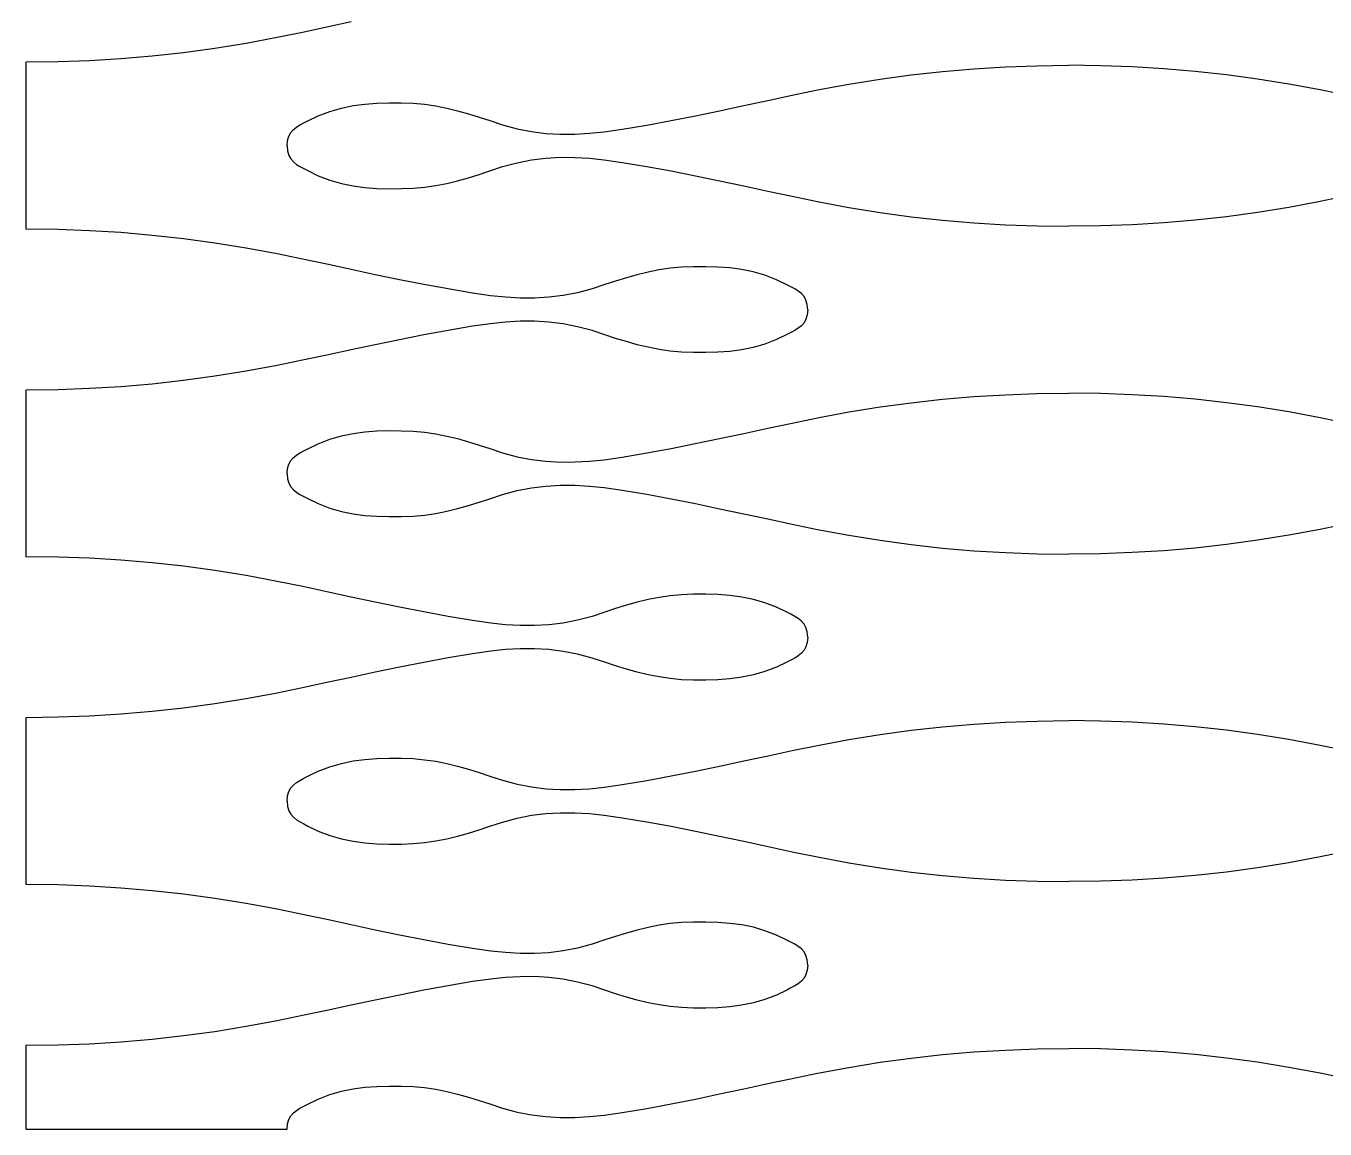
# Model space of a CAD drawing. Extents: x -53 to 53, y -73 to 73.
# Drawn here: x -52.5 to -30.7, y -73.23 to -54.72 of the extents above; entities that cross this region are included whole.
import ezdxf

# ---------------------------------------------------------------- set-up
doc = ezdxf.new("R2010")
doc.units = 0
doc.header["$MEASUREMENT"] = 0
doc.layers.get('0').update_dxf_attribs({"linetype": 'CONTINUOUS'})

msp = doc.modelspace()

# ---------------------------------------------------------------- linework, layer by layer
for p, q in [((-47.046, -54.657), (-47.452, -54.744)), ((-48.284, -54.919), (-48.808, -55.017)), ((-47.858, -54.831), (-48.284, -54.919)), ((-47.452, -54.744), (-47.858, -54.831)), ((-49.332, -55.101), (-49.856, -55.173)), ((-48.808, -55.017), (-49.332, -55.101)), ((-51.967, -55.327), (-52.5, -55.333)), ((-52.5, -55.333), (-52.5, -58.133)), ((-51.436, -55.307), (-51.967, -55.327)), ((-50.908, -55.276), (-51.436, -55.307)), ((-50.382, -55.231), (-50.908, -55.276)), ((-49.856, -55.173), (-50.382, -55.231)), ((-38.169, -55.615), (-37.644, -55.544)), ((-37.644, -55.544), (-37.119, -55.486)), ((-37.119, -55.486), (-36.593, -55.441)), ((-36.593, -55.441), (-36.064, -55.409)), ((-36.064, -55.409), (-35.534, -55.39)), ((-35.534, -55.39), (-35, -55.383)), ((-34.467, -55.39), (-35, -55.383)), ((-33.936, -55.409), (-34.467, -55.39)), ((-33.408, -55.441), (-33.936, -55.409)), ((-32.882, -55.486), (-33.408, -55.441)), ((-32.356, -55.544), (-32.882, -55.486)), ((-31.832, -55.615), (-32.356, -55.544)), ((-39.643, -55.885), (-39.217, -55.797)), ((-39.217, -55.797), (-38.693, -55.699)), ((-38.693, -55.699), (-38.169, -55.615)), ((-31.308, -55.699), (-31.832, -55.615)), ((-30.784, -55.797), (-31.308, -55.699)), ((-30.358, -55.885), (-30.784, -55.797)), ((-46.812, -56.033), (-46.612, -56.018)), ((-46.612, -56.018), (-46.409, -56.012)), ((-46.409, -56.012), (-46.202, -56.013)), ((-46.202, -56.013), (-46.002, -56.02)), ((-46.002, -56.02), (-45.812, -56.038)), ((-40.455, -56.059), (-40.049, -55.972)), ((-40.049, -55.972), (-39.643, -55.885)), ((-47.771, -56.315), (-47.597, -56.231)), ((-47.597, -56.231), (-47.402, -56.156)), ((-47.402, -56.156), (-47.206, -56.1)), ((-47.206, -56.1), (-47.01, -56.06)), ((-47.01, -56.06), (-46.812, -56.033)), ((-45.812, -56.038), (-45.624, -56.066)), ((-45.624, -56.066), (-45.44, -56.102)), ((-45.44, -56.102), (-45.257, -56.146)), ((-45.257, -56.146), (-45.076, -56.197)), ((-45.076, -56.197), (-44.896, -56.253)), ((-41.675, -56.311), (-41.267, -56.23)), ((-41.267, -56.23), (-40.861, -56.146)), ((-40.861, -56.146), (-40.455, -56.059)), ((-48.013, -56.463), (-47.961, -56.421)), ((-47.961, -56.421), (-47.902, -56.384)), ((-47.902, -56.384), (-47.838, -56.35)), ((-47.838, -56.35), (-47.771, -56.315)), ((-44.896, -56.253), (-44.716, -56.312)), ((-44.716, -56.312), (-44.502, -56.383)), ((-44.502, -56.383), (-44.258, -56.449)), ((-44.258, -56.449), (-44.016, -56.495)), ((-42.798, -56.499), (-42.494, -56.455)), ((-42.494, -56.455), (-42.084, -56.386)), ((-42.084, -56.386), (-41.675, -56.311)), ((-48.119, -56.733), (-48.111, -56.645)), ((-48.111, -56.645), (-48.09, -56.573)), ((-48.09, -56.573), (-48.057, -56.513)), ((-48.057, -56.513), (-48.013, -56.463)), ((-44.016, -56.495), (-43.775, -56.525)), ((-43.775, -56.525), (-43.533, -56.539)), ((-43.533, -56.539), (-43.291, -56.538)), ((-43.291, -56.538), (-43.046, -56.524)), ((-43.046, -56.524), (-42.798, -56.499)), ((-48.119, -56.733), (-48.111, -56.821)), ((-48.111, -56.821), (-48.09, -56.894)), ((-48.09, -56.894), (-48.057, -56.953)), ((-48.057, -56.953), (-48.013, -57.003)), ((-48.013, -57.003), (-47.961, -57.045)), ((-47.961, -57.045), (-47.902, -57.082)), ((-47.902, -57.082), (-47.838, -57.116)), ((-44.715, -57.154), (-44.502, -57.083)), ((-44.502, -57.083), (-44.258, -57.018)), ((-44.258, -57.018), (-44.016, -56.971)), ((-44.016, -56.971), (-43.774, -56.941)), ((-43.774, -56.941), (-43.533, -56.927)), ((-43.533, -56.927), (-43.291, -56.928)), ((-43.291, -56.928), (-43.046, -56.942)), ((-43.046, -56.942), (-42.798, -56.968)), ((-42.798, -56.968), (-42.494, -57.012)), ((-42.494, -57.012), (-42.083, -57.08)), ((-42.083, -57.08), (-41.675, -57.155)), ((-47.838, -57.116), (-47.77, -57.151)), ((-47.77, -57.151), (-47.596, -57.235)), ((-47.596, -57.235), (-47.401, -57.31)), ((-47.401, -57.31), (-47.206, -57.366)), ((-45.439, -57.364), (-45.257, -57.32)), ((-45.257, -57.32), (-45.076, -57.269)), ((-45.076, -57.269), (-44.896, -57.214)), ((-44.896, -57.214), (-44.715, -57.154)), ((-41.675, -57.155), (-41.267, -57.236)), ((-41.267, -57.236), (-40.861, -57.321)), ((-40.861, -57.321), (-40.455, -57.407)), ((-47.206, -57.366), (-47.01, -57.407)), ((-47.01, -57.407), (-46.812, -57.433)), ((-46.812, -57.433), (-46.612, -57.448)), ((-46.612, -57.448), (-46.408, -57.454)), ((-46.408, -57.454), (-46.201, -57.453)), ((-46.201, -57.453), (-46.002, -57.446)), ((-46.002, -57.446), (-45.811, -57.428)), ((-45.811, -57.428), (-45.624, -57.4)), ((-45.624, -57.4), (-45.439, -57.364)), ((-40.455, -57.407), (-40.049, -57.494)), ((-40.049, -57.494), (-39.643, -57.581)), ((-39.643, -57.581), (-39.216, -57.669)), ((-39.216, -57.669), (-38.692, -57.767)), ((-38.692, -57.767), (-38.169, -57.851)), ((-31.308, -57.767), (-31.832, -57.851)), ((-30.784, -57.669), (-31.308, -57.767)), ((-30.358, -57.581), (-30.784, -57.669)), ((-38.169, -57.851), (-37.644, -57.923)), ((-37.644, -57.923), (-37.119, -57.981)), ((-37.119, -57.981), (-36.593, -58.026)), ((-32.882, -57.981), (-33.408, -58.026)), ((-32.357, -57.923), (-32.882, -57.981)), ((-31.832, -57.851), (-32.357, -57.923)), ((-51.967, -58.14), (-52.5, -58.133)), ((-51.436, -58.159), (-51.967, -58.14)), ((-50.908, -58.191), (-51.436, -58.159)), ((-50.382, -58.236), (-50.908, -58.191)), ((-36.593, -58.026), (-36.064, -58.057)), ((-36.064, -58.057), (-35.534, -58.077)), ((-35.534, -58.077), (-35, -58.083)), ((-34.467, -58.077), (-35, -58.083)), ((-33.937, -58.057), (-34.467, -58.077)), ((-33.408, -58.026), (-33.937, -58.057)), ((-49.856, -58.294), (-50.382, -58.236)), ((-49.332, -58.365), (-49.856, -58.294)), ((-48.808, -58.449), (-49.332, -58.365)), ((-48.284, -58.547), (-48.808, -58.449)), ((-47.858, -58.635), (-48.284, -58.547)), ((-47.452, -58.722), (-47.858, -58.635)), ((-47.046, -58.809), (-47.452, -58.722)), ((-46.64, -58.896), (-47.046, -58.809)), ((-42.061, -58.852), (-42.244, -58.896)), ((-41.877, -58.816), (-42.061, -58.852)), ((-41.69, -58.788), (-41.877, -58.816)), ((-41.499, -58.77), (-41.69, -58.788)), ((-41.3, -58.763), (-41.499, -58.77)), ((-41.092, -58.762), (-41.3, -58.763)), ((-40.889, -58.768), (-41.092, -58.762)), ((-40.689, -58.783), (-40.889, -58.768)), ((-40.491, -58.81), (-40.689, -58.783)), ((-40.295, -58.85), (-40.491, -58.81)), ((-40.099, -58.906), (-40.295, -58.85)), ((-46.234, -58.98), (-46.64, -58.896)), ((-45.826, -59.061), (-46.234, -58.98)), ((-45.418, -59.136), (-45.826, -59.061)), ((-42.785, -59.062), (-42.999, -59.133)), ((-42.605, -59.003), (-42.785, -59.062)), ((-42.425, -58.947), (-42.605, -59.003)), ((-42.244, -58.896), (-42.425, -58.947)), ((-39.905, -58.981), (-40.099, -58.906)), ((-39.731, -59.065), (-39.905, -58.981)), ((-39.663, -59.1), (-39.731, -59.065)), ((-45.008, -59.205), (-45.418, -59.136)), ((-44.703, -59.249), (-45.008, -59.205)), ((-44.455, -59.274), (-44.703, -59.249)), ((-44.21, -59.288), (-44.455, -59.274)), ((-43.968, -59.289), (-44.21, -59.288)), ((-43.727, -59.275), (-43.968, -59.289)), ((-43.485, -59.245), (-43.727, -59.275)), ((-43.243, -59.199), (-43.485, -59.245)), ((-42.999, -59.133), (-43.243, -59.199)), ((-39.599, -59.134), (-39.663, -59.1)), ((-39.54, -59.171), (-39.599, -59.134)), ((-39.488, -59.213), (-39.54, -59.171)), ((-39.444, -59.263), (-39.488, -59.213)), ((-39.411, -59.323), (-39.444, -59.263)), ((-39.39, -59.395), (-39.411, -59.323)), ((-39.382, -59.483), (-39.39, -59.395)), ((-39.382, -59.483), (-39.39, -59.571)), ((-44.703, -59.718), (-45.008, -59.762)), ((-44.455, -59.692), (-44.703, -59.718)), ((-44.21, -59.678), (-44.455, -59.692)), ((-43.968, -59.677), (-44.21, -59.678)), ((-43.727, -59.691), (-43.968, -59.677)), ((-43.485, -59.721), (-43.727, -59.691)), ((-43.243, -59.768), (-43.485, -59.721)), ((-39.444, -59.703), (-39.488, -59.753)), ((-39.411, -59.644), (-39.444, -59.703)), ((-39.39, -59.571), (-39.411, -59.644)), ((-45.826, -59.905), (-46.234, -59.986)), ((-45.418, -59.83), (-45.826, -59.905)), ((-45.008, -59.762), (-45.418, -59.83)), ((-42.999, -59.833), (-43.243, -59.768)), ((-42.785, -59.904), (-42.999, -59.833)), ((-42.605, -59.964), (-42.785, -59.904)), ((-39.731, -59.901), (-39.905, -59.985)), ((-39.663, -59.866), (-39.731, -59.901)), ((-39.599, -59.832), (-39.663, -59.866)), ((-39.54, -59.795), (-39.599, -59.832)), ((-39.488, -59.753), (-39.54, -59.795)), ((-47.046, -60.157), (-47.452, -60.244)), ((-46.64, -60.071), (-47.046, -60.157)), ((-46.234, -59.986), (-46.64, -60.071)), ((-42.425, -60.019), (-42.605, -59.964)), ((-42.244, -60.07), (-42.425, -60.019)), ((-42.061, -60.114), (-42.244, -60.07)), ((-41.877, -60.15), (-42.061, -60.114)), ((-41.69, -60.178), (-41.877, -60.15)), ((-40.491, -60.157), (-40.689, -60.183)), ((-40.295, -60.116), (-40.491, -60.157)), ((-40.1, -60.06), (-40.295, -60.116)), ((-39.905, -59.985), (-40.1, -60.06)), ((-47.858, -60.331), (-48.284, -60.419)), ((-47.452, -60.244), (-47.858, -60.331)), ((-41.499, -60.196), (-41.69, -60.178)), ((-41.3, -60.203), (-41.499, -60.196)), ((-41.093, -60.204), (-41.3, -60.203)), ((-40.889, -60.198), (-41.093, -60.204)), ((-40.689, -60.183), (-40.889, -60.198)), ((-48.808, -60.517), (-49.332, -60.601)), ((-48.284, -60.419), (-48.808, -60.517)), ((-51.437, -60.807), (-51.967, -60.827)), ((-50.908, -60.776), (-51.437, -60.807)), ((-50.382, -60.731), (-50.908, -60.776)), ((-49.857, -60.673), (-50.382, -60.731)), ((-49.332, -60.601), (-49.857, -60.673)), ((-51.967, -60.827), (-52.5, -60.833)), ((-52.5, -60.833), (-52.5, -63.627)), ((-37.645, -61.044), (-37.119, -60.986)), ((-37.119, -60.986), (-36.593, -60.941)), ((-36.593, -60.941), (-36.064, -60.909)), ((-36.064, -60.909), (-35.534, -60.89)), ((-35.534, -60.89), (-35, -60.883)), ((-34.467, -60.89), (-35, -60.883)), ((-33.937, -60.909), (-34.467, -60.89)), ((-33.408, -60.941), (-33.937, -60.909)), ((-32.882, -60.986), (-33.408, -60.941)), ((-32.357, -61.044), (-32.882, -60.986)), ((-39.217, -61.297), (-38.693, -61.199)), ((-38.693, -61.199), (-38.169, -61.115)), ((-38.169, -61.115), (-37.645, -61.044)), ((-31.832, -61.115), (-32.357, -61.044)), ((-31.308, -61.199), (-31.832, -61.115)), ((-30.784, -61.297), (-31.308, -61.199)), ((-40.455, -61.559), (-40.049, -61.472)), ((-40.049, -61.472), (-39.643, -61.385)), ((-39.643, -61.385), (-39.217, -61.297)), ((-30.358, -61.385), (-30.784, -61.297)), ((-47.597, -61.731), (-47.402, -61.656)), ((-47.402, -61.656), (-47.207, -61.6)), ((-47.207, -61.6), (-47.01, -61.56)), ((-47.01, -61.56), (-46.812, -61.533)), ((-46.812, -61.533), (-46.612, -61.518)), ((-46.612, -61.518), (-46.409, -61.512)), ((-46.409, -61.512), (-46.202, -61.513)), ((-46.202, -61.513), (-46.002, -61.52)), ((-46.002, -61.52), (-45.812, -61.538)), ((-45.812, -61.538), (-45.624, -61.566)), ((-45.624, -61.566), (-45.44, -61.602)), ((-45.44, -61.602), (-45.257, -61.646)), ((-45.257, -61.646), (-45.076, -61.697)), ((-41.268, -61.73), (-40.861, -61.646)), ((-40.861, -61.646), (-40.455, -61.559)), ((-47.961, -61.921), (-47.902, -61.884)), ((-47.902, -61.884), (-47.838, -61.85)), ((-47.838, -61.85), (-47.771, -61.815)), ((-47.771, -61.815), (-47.597, -61.731)), ((-45.076, -61.697), (-44.896, -61.753)), ((-44.896, -61.753), (-44.716, -61.812)), ((-44.716, -61.812), (-44.502, -61.883)), ((-44.502, -61.883), (-44.258, -61.949)), ((-42.494, -61.955), (-42.084, -61.886)), ((-42.084, -61.886), (-41.675, -61.811)), ((-41.675, -61.811), (-41.268, -61.73)), ((-48.112, -62.145), (-48.09, -62.073)), ((-48.09, -62.073), (-48.057, -62.013)), ((-48.057, -62.013), (-48.013, -61.963)), ((-48.013, -61.963), (-47.961, -61.921)), ((-44.258, -61.949), (-44.016, -61.995)), ((-44.016, -61.995), (-43.775, -62.025)), ((-43.775, -62.025), (-43.533, -62.039)), ((-43.533, -62.039), (-43.291, -62.038)), ((-43.291, -62.038), (-43.046, -62.024)), ((-43.046, -62.024), (-42.799, -61.999)), ((-42.799, -61.999), (-42.494, -61.955)), ((-48.119, -62.233), (-48.112, -62.145)), ((-48.119, -62.233), (-48.111, -62.321)), ((-48.111, -62.321), (-48.09, -62.394)), ((-48.09, -62.394), (-48.057, -62.453)), ((-48.057, -62.453), (-48.013, -62.503)), ((-48.013, -62.503), (-47.961, -62.545)), ((-47.961, -62.545), (-47.902, -62.582)), ((-44.502, -62.583), (-44.258, -62.518)), ((-44.258, -62.518), (-44.016, -62.471)), ((-44.016, -62.471), (-43.775, -62.441)), ((-43.775, -62.441), (-43.533, -62.427)), ((-43.533, -62.427), (-43.291, -62.428)), ((-43.291, -62.428), (-43.046, -62.442)), ((-43.046, -62.442), (-42.799, -62.468)), ((-42.799, -62.468), (-42.494, -62.512)), ((-42.494, -62.512), (-42.084, -62.58)), ((-47.902, -62.582), (-47.838, -62.616)), ((-47.838, -62.616), (-47.77, -62.651)), ((-47.77, -62.651), (-47.596, -62.735)), ((-47.596, -62.735), (-47.402, -62.81)), ((-45.257, -62.82), (-45.076, -62.769)), ((-45.076, -62.769), (-44.896, -62.714)), ((-44.896, -62.714), (-44.716, -62.654)), ((-44.716, -62.654), (-44.502, -62.583)), ((-42.084, -62.58), (-41.675, -62.655)), ((-41.675, -62.655), (-41.267, -62.736)), ((-41.267, -62.736), (-40.861, -62.821)), ((-47.402, -62.81), (-47.206, -62.866)), ((-47.206, -62.866), (-47.01, -62.907)), ((-47.01, -62.907), (-46.812, -62.933)), ((-46.812, -62.933), (-46.612, -62.948)), ((-46.612, -62.948), (-46.409, -62.954)), ((-46.409, -62.954), (-46.201, -62.953)), ((-46.201, -62.953), (-46.002, -62.946)), ((-46.002, -62.946), (-45.811, -62.928)), ((-45.811, -62.928), (-45.624, -62.9)), ((-45.624, -62.9), (-45.44, -62.864)), ((-45.44, -62.864), (-45.257, -62.82)), ((-40.861, -62.821), (-40.455, -62.907)), ((-40.455, -62.907), (-40.049, -62.994)), ((-40.049, -62.994), (-39.643, -63.081)), ((-39.643, -63.081), (-39.217, -63.169)), ((-39.217, -63.169), (-38.693, -63.267)), ((-30.785, -63.169), (-31.308, -63.267)), ((-30.358, -63.081), (-30.785, -63.169)), ((-38.693, -63.267), (-38.169, -63.351)), ((-38.169, -63.351), (-37.644, -63.423)), ((-37.644, -63.423), (-37.119, -63.481)), ((-32.357, -63.423), (-32.882, -63.481)), ((-31.832, -63.351), (-32.357, -63.423)), ((-31.308, -63.267), (-31.832, -63.351)), ((-51.966, -63.633), (-52.5, -63.627)), ((-51.436, -63.652), (-51.966, -63.633)), ((-50.908, -63.684), (-51.436, -63.652)), ((-37.119, -63.481), (-36.593, -63.526)), ((-36.593, -63.526), (-36.064, -63.557)), ((-36.064, -63.557), (-35.534, -63.577)), ((-35.534, -63.577), (-35, -63.583)), ((-34.467, -63.577), (-35, -63.583)), ((-33.937, -63.557), (-34.467, -63.577)), ((-33.408, -63.526), (-33.937, -63.557)), ((-32.882, -63.481), (-33.408, -63.526)), ((-50.381, -63.729), (-50.908, -63.684)), ((-49.856, -63.787), (-50.381, -63.729)), ((-49.331, -63.858), (-49.856, -63.787)), ((-48.808, -63.943), (-49.331, -63.858)), ((-48.284, -64.041), (-48.808, -63.943)), ((-47.857, -64.129), (-48.284, -64.041)), ((-47.451, -64.215), (-47.857, -64.129)), ((-47.045, -64.303), (-47.451, -64.215)), ((-46.639, -64.389), (-47.045, -64.303)), ((-41.689, -64.282), (-41.876, -64.309)), ((-41.498, -64.264), (-41.689, -64.282)), ((-41.299, -64.257), (-41.498, -64.264)), ((-41.092, -64.256), (-41.299, -64.257)), ((-40.889, -64.262), (-41.092, -64.256)), ((-40.688, -64.277), (-40.889, -64.262)), ((-40.49, -64.303), (-40.688, -64.277)), ((-40.294, -64.343), (-40.49, -64.303)), ((-46.233, -64.474), (-46.639, -64.389)), ((-45.826, -64.554), (-46.233, -64.474)), ((-42.605, -64.496), (-42.785, -64.556)), ((-42.424, -64.441), (-42.605, -64.496)), ((-42.243, -64.39), (-42.424, -64.441)), ((-42.061, -64.346), (-42.243, -64.39)), ((-41.876, -64.309), (-42.061, -64.346)), ((-40.099, -64.4), (-40.294, -64.343)), ((-39.904, -64.475), (-40.099, -64.4)), ((-39.73, -64.559), (-39.904, -64.475)), ((-45.417, -64.63), (-45.826, -64.554)), ((-45.007, -64.698), (-45.417, -64.63)), ((-44.702, -64.742), (-45.007, -64.698)), ((-44.454, -64.768), (-44.702, -64.742)), ((-43.485, -64.739), (-43.726, -64.769)), ((-43.243, -64.692), (-43.485, -64.739)), ((-42.998, -64.627), (-43.243, -64.692)), ((-42.785, -64.556), (-42.998, -64.627)), ((-39.663, -64.593), (-39.73, -64.559)), ((-39.599, -64.628), (-39.663, -64.593)), ((-39.54, -64.665), (-39.599, -64.628)), ((-39.488, -64.707), (-39.54, -64.665)), ((-39.444, -64.756), (-39.488, -64.707)), ((-44.21, -64.782), (-44.454, -64.768)), ((-43.967, -64.783), (-44.21, -64.782)), ((-43.726, -64.769), (-43.967, -64.783)), ((-39.411, -64.816), (-39.444, -64.756)), ((-39.389, -64.889), (-39.411, -64.816)), ((-39.382, -64.977), (-39.389, -64.889)), ((-44.21, -65.172), (-44.454, -65.185)), ((-43.967, -65.171), (-44.21, -65.172)), ((-43.726, -65.185), (-43.967, -65.171)), ((-39.411, -65.137), (-39.444, -65.197)), ((-39.389, -65.065), (-39.411, -65.137)), ((-39.382, -64.977), (-39.389, -65.065)), ((-45.417, -65.324), (-45.826, -65.399)), ((-45.007, -65.255), (-45.417, -65.324)), ((-44.702, -65.211), (-45.007, -65.255)), ((-44.454, -65.185), (-44.702, -65.211)), ((-43.485, -65.214), (-43.726, -65.185)), ((-43.243, -65.261), (-43.485, -65.214)), ((-42.998, -65.327), (-43.243, -65.261)), ((-42.785, -65.398), (-42.998, -65.327)), ((-39.73, -65.395), (-39.904, -65.479)), ((-39.663, -65.36), (-39.73, -65.395)), ((-39.599, -65.326), (-39.663, -65.36)), ((-39.54, -65.289), (-39.599, -65.326)), ((-39.488, -65.247), (-39.54, -65.289)), ((-39.444, -65.197), (-39.488, -65.247)), ((-46.64, -65.564), (-47.046, -65.651)), ((-46.233, -65.48), (-46.64, -65.564)), ((-45.826, -65.399), (-46.233, -65.48)), ((-42.605, -65.457), (-42.785, -65.398)), ((-42.424, -65.513), (-42.605, -65.457)), ((-42.243, -65.563), (-42.424, -65.513)), ((-42.061, -65.608), (-42.243, -65.563)), ((-41.876, -65.644), (-42.061, -65.608)), ((-40.294, -65.61), (-40.49, -65.65)), ((-40.099, -65.554), (-40.294, -65.61)), ((-39.904, -65.479), (-40.099, -65.554)), ((-47.858, -65.825), (-48.284, -65.913)), ((-47.451, -65.738), (-47.858, -65.825)), ((-47.046, -65.651), (-47.451, -65.738)), ((-41.689, -65.672), (-41.876, -65.644)), ((-41.499, -65.69), (-41.689, -65.672)), ((-41.299, -65.697), (-41.499, -65.69)), ((-41.092, -65.698), (-41.299, -65.697)), ((-40.889, -65.692), (-41.092, -65.698)), ((-40.688, -65.677), (-40.889, -65.692)), ((-40.49, -65.65), (-40.688, -65.677)), ((-48.808, -66.01), (-49.332, -66.095)), ((-48.284, -65.913), (-48.808, -66.01)), ((-50.381, -66.224), (-50.908, -66.269)), ((-49.856, -66.166), (-50.381, -66.224)), ((-49.332, -66.095), (-49.856, -66.166)), ((-51.967, -66.32), (-52.5, -66.327)), ((-52.5, -66.327), (-52.5, -69.127)), ((-51.436, -66.301), (-51.967, -66.32)), ((-50.908, -66.269), (-51.436, -66.301)), ((-37.644, -66.537), (-37.119, -66.479)), ((-37.119, -66.479), (-36.592, -66.434)), ((-36.592, -66.434), (-36.064, -66.402)), ((-36.064, -66.402), (-35.533, -66.383)), ((-35.533, -66.383), (-35, -66.377)), ((-34.467, -66.383), (-35, -66.377)), ((-33.936, -66.402), (-34.467, -66.383)), ((-33.408, -66.434), (-33.936, -66.402)), ((-32.881, -66.479), (-33.408, -66.434)), ((-32.356, -66.537), (-32.881, -66.479)), ((-39.216, -66.791), (-38.692, -66.693)), ((-38.692, -66.693), (-38.168, -66.608)), ((-38.168, -66.608), (-37.644, -66.537)), ((-31.832, -66.608), (-32.356, -66.537)), ((-31.308, -66.693), (-31.832, -66.608)), ((-30.784, -66.791), (-31.308, -66.693)), ((-40.048, -66.965), (-39.642, -66.879)), ((-39.642, -66.879), (-39.216, -66.791)), ((-30.358, -66.879), (-30.784, -66.791)), ((-47.401, -67.15), (-47.206, -67.093)), ((-47.206, -67.093), (-47.01, -67.053)), ((-47.01, -67.053), (-46.812, -67.027)), ((-46.812, -67.027), (-46.612, -67.012)), ((-46.612, -67.012), (-46.408, -67.006)), ((-46.408, -67.006), (-46.201, -67.007)), ((-46.201, -67.007), (-46.002, -67.014)), ((-46.002, -67.014), (-45.811, -67.032)), ((-45.811, -67.032), (-45.624, -67.059)), ((-45.624, -67.059), (-45.439, -67.096)), ((-45.439, -67.096), (-45.257, -67.14)), ((-45.257, -67.14), (-45.076, -67.191)), ((-41.267, -67.224), (-40.86, -67.139)), ((-40.86, -67.139), (-40.454, -67.053)), ((-40.454, -67.053), (-40.048, -66.965)), ((-47.902, -67.378), (-47.838, -67.343)), ((-47.838, -67.343), (-47.77, -67.309)), ((-47.77, -67.309), (-47.596, -67.225)), ((-47.596, -67.225), (-47.401, -67.15)), ((-45.076, -67.191), (-44.896, -67.246)), ((-44.896, -67.246), (-44.715, -67.306)), ((-44.715, -67.306), (-44.502, -67.377)), ((-42.083, -67.38), (-41.675, -67.304)), ((-41.675, -67.304), (-41.267, -67.224)), ((-48.111, -67.639), (-48.09, -67.566)), ((-48.09, -67.566), (-48.056, -67.506)), ((-48.056, -67.506), (-48.013, -67.457)), ((-48.013, -67.457), (-47.961, -67.415)), ((-47.961, -67.415), (-47.902, -67.378)), ((-44.502, -67.377), (-44.258, -67.442)), ((-44.258, -67.442), (-44.015, -67.489)), ((-44.015, -67.489), (-43.774, -67.519)), ((-43.774, -67.519), (-43.533, -67.533)), ((-43.533, -67.533), (-43.29, -67.532)), ((-43.29, -67.532), (-43.046, -67.518)), ((-43.046, -67.518), (-42.798, -67.492)), ((-42.798, -67.492), (-42.493, -67.448)), ((-42.493, -67.448), (-42.083, -67.38)), ((-48.118, -67.727), (-48.111, -67.639)), ((-48.118, -67.727), (-48.111, -67.815)), ((-48.111, -67.815), (-48.09, -67.887)), ((-48.09, -67.887), (-48.056, -67.947)), ((-48.056, -67.947), (-48.013, -67.997)), ((-48.013, -67.997), (-47.96, -68.039)), ((-44.502, -68.077), (-44.257, -68.011)), ((-44.257, -68.011), (-44.015, -67.964)), ((-44.015, -67.964), (-43.774, -67.935)), ((-43.774, -67.935), (-43.533, -67.921)), ((-43.533, -67.921), (-43.29, -67.922)), ((-43.29, -67.922), (-43.046, -67.935)), ((-43.046, -67.935), (-42.798, -67.961)), ((-42.798, -67.961), (-42.493, -68.005)), ((-42.493, -68.005), (-42.083, -68.074)), ((-47.96, -68.039), (-47.901, -68.076)), ((-47.901, -68.076), (-47.837, -68.11)), ((-47.837, -68.11), (-47.77, -68.145)), ((-47.77, -68.145), (-47.596, -68.229)), ((-47.596, -68.229), (-47.401, -68.304)), ((-45.076, -68.263), (-44.895, -68.207)), ((-44.895, -68.207), (-44.715, -68.148)), ((-44.715, -68.148), (-44.502, -68.077)), ((-42.083, -68.074), (-41.674, -68.149)), ((-41.674, -68.149), (-41.267, -68.23)), ((-41.267, -68.23), (-40.86, -68.314)), ((-47.401, -68.304), (-47.206, -68.36)), ((-47.206, -68.36), (-47.01, -68.4)), ((-47.01, -68.4), (-46.812, -68.427)), ((-46.812, -68.427), (-46.611, -68.442)), ((-46.611, -68.442), (-46.408, -68.448)), ((-46.408, -68.448), (-46.201, -68.447)), ((-46.201, -68.447), (-46.002, -68.44)), ((-46.002, -68.44), (-45.811, -68.422)), ((-45.811, -68.422), (-45.624, -68.394)), ((-45.624, -68.394), (-45.439, -68.358)), ((-45.439, -68.358), (-45.257, -68.313)), ((-45.257, -68.313), (-45.076, -68.263)), ((-40.86, -68.314), (-40.454, -68.401)), ((-40.454, -68.401), (-40.048, -68.488)), ((-40.048, -68.488), (-39.642, -68.575)), ((-39.642, -68.575), (-39.216, -68.663)), ((-39.216, -68.663), (-38.692, -68.76)), ((-30.784, -68.663), (-31.308, -68.76)), ((-30.358, -68.575), (-30.784, -68.663)), ((-38.692, -68.76), (-38.168, -68.845)), ((-38.168, -68.845), (-37.644, -68.916)), ((-31.832, -68.845), (-32.356, -68.916)), ((-31.308, -68.76), (-31.832, -68.845)), ((-37.644, -68.916), (-37.119, -68.974)), ((-37.119, -68.974), (-36.592, -69.019)), ((-36.592, -69.019), (-36.064, -69.051)), ((-36.064, -69.051), (-35.533, -69.07)), ((-35.533, -69.07), (-35, -69.077)), ((-34.467, -69.07), (-35, -69.077)), ((-33.936, -69.051), (-34.467, -69.07)), ((-33.408, -69.019), (-33.936, -69.051)), ((-32.881, -68.974), (-33.408, -69.019)), ((-32.356, -68.916), (-32.881, -68.974)), ((-51.967, -69.133), (-52.5, -69.127)), ((-51.436, -69.152), (-51.967, -69.133)), ((-50.908, -69.184), (-51.436, -69.152)), ((-50.381, -69.229), (-50.908, -69.184)), ((-49.856, -69.287), (-50.381, -69.229)), ((-49.332, -69.358), (-49.856, -69.287)), ((-48.808, -69.443), (-49.332, -69.358)), ((-48.284, -69.541), (-48.808, -69.443)), ((-47.858, -69.629), (-48.284, -69.541)), ((-47.451, -69.715), (-47.858, -69.629)), ((-47.046, -69.803), (-47.451, -69.715)), ((-41.092, -69.756), (-41.299, -69.757)), ((-40.889, -69.762), (-41.092, -69.756)), ((-46.64, -69.889), (-47.046, -69.803)), ((-46.233, -69.974), (-46.64, -69.889)), ((-45.826, -70.054), (-46.233, -69.974)), ((-42.424, -69.941), (-42.605, -69.996)), ((-42.243, -69.89), (-42.424, -69.941)), ((-42.061, -69.846), (-42.243, -69.89)), ((-41.876, -69.809), (-42.061, -69.846)), ((-41.689, -69.782), (-41.876, -69.809)), ((-41.499, -69.764), (-41.689, -69.782)), ((-41.299, -69.757), (-41.499, -69.764)), ((-40.688, -69.777), (-40.889, -69.762)), ((-40.49, -69.803), (-40.688, -69.777)), ((-40.294, -69.843), (-40.49, -69.803)), ((-40.099, -69.9), (-40.294, -69.843)), ((-39.904, -69.975), (-40.099, -69.9)), ((-39.73, -70.059), (-39.904, -69.975)), ((-45.417, -70.13), (-45.826, -70.054)), ((-45.007, -70.198), (-45.417, -70.13)), ((-43.243, -70.192), (-43.485, -70.239)), ((-42.999, -70.127), (-43.243, -70.192)), ((-42.785, -70.056), (-42.999, -70.127)), ((-42.605, -69.996), (-42.785, -70.056)), ((-39.663, -70.093), (-39.73, -70.059)), ((-39.599, -70.128), (-39.663, -70.093)), ((-39.54, -70.165), (-39.599, -70.128)), ((-39.488, -70.207), (-39.54, -70.165)), ((-44.702, -70.242), (-45.007, -70.198)), ((-44.454, -70.268), (-44.702, -70.242)), ((-44.21, -70.282), (-44.454, -70.268)), ((-43.967, -70.283), (-44.21, -70.282)), ((-43.726, -70.269), (-43.967, -70.283)), ((-43.485, -70.239), (-43.726, -70.269)), ((-39.444, -70.256), (-39.488, -70.207)), ((-39.411, -70.316), (-39.444, -70.256)), ((-39.39, -70.389), (-39.411, -70.316)), ((-39.382, -70.477), (-39.39, -70.389)), ((-39.39, -70.565), (-39.411, -70.637)), ((-39.382, -70.477), (-39.39, -70.565)), ((-45.417, -70.824), (-45.826, -70.899)), ((-45.007, -70.755), (-45.417, -70.824)), ((-44.702, -70.711), (-45.007, -70.755)), ((-44.454, -70.685), (-44.702, -70.711)), ((-44.21, -70.672), (-44.454, -70.685)), ((-43.967, -70.671), (-44.21, -70.672)), ((-43.726, -70.685), (-43.967, -70.671)), ((-43.485, -70.714), (-43.726, -70.685)), ((-43.243, -70.761), (-43.485, -70.714)), ((-42.999, -70.827), (-43.243, -70.761)), ((-42.785, -70.898), (-42.999, -70.827)), ((-39.599, -70.826), (-39.663, -70.86)), ((-39.54, -70.789), (-39.599, -70.826)), ((-39.488, -70.747), (-39.54, -70.789)), ((-39.444, -70.697), (-39.488, -70.747)), ((-39.411, -70.637), (-39.444, -70.697)), ((-46.64, -71.064), (-47.046, -71.151)), ((-46.233, -70.98), (-46.64, -71.064)), ((-45.826, -70.899), (-46.233, -70.98)), ((-42.605, -70.957), (-42.785, -70.898)), ((-42.424, -71.013), (-42.605, -70.957)), ((-42.243, -71.063), (-42.424, -71.013)), ((-42.061, -71.108), (-42.243, -71.063)), ((-40.099, -71.054), (-40.294, -71.11)), ((-39.904, -70.979), (-40.099, -71.054)), ((-39.73, -70.895), (-39.904, -70.979)), ((-39.663, -70.86), (-39.73, -70.895)), ((-47.452, -71.238), (-47.858, -71.325)), ((-47.046, -71.151), (-47.452, -71.238)), ((-41.877, -71.144), (-42.061, -71.108)), ((-41.689, -71.172), (-41.877, -71.144)), ((-41.499, -71.19), (-41.689, -71.172)), ((-41.3, -71.197), (-41.499, -71.19)), ((-41.092, -71.198), (-41.3, -71.197)), ((-40.889, -71.192), (-41.092, -71.198)), ((-40.689, -71.177), (-40.889, -71.192)), ((-40.491, -71.15), (-40.689, -71.177)), ((-40.294, -71.11), (-40.491, -71.15)), ((-48.284, -71.413), (-48.808, -71.51)), ((-47.858, -71.325), (-48.284, -71.413)), ((-49.856, -71.666), (-50.381, -71.724)), ((-49.332, -71.595), (-49.856, -71.666)), ((-48.808, -71.51), (-49.332, -71.595)), ((-51.967, -71.82), (-52.5, -71.827)), ((-52.5, -71.827), (-52.5, -73.227)), ((-51.436, -71.801), (-51.967, -71.82)), ((-50.908, -71.769), (-51.436, -71.801)), ((-50.381, -71.724), (-50.908, -71.769)), ((-37.119, -71.979), (-36.593, -71.934)), ((-36.593, -71.934), (-36.064, -71.902)), ((-36.064, -71.902), (-35.533, -71.883)), ((-35.533, -71.883), (-35, -71.877)), ((-34.467, -71.883), (-35, -71.877)), ((-33.936, -71.902), (-34.467, -71.883)), ((-33.408, -71.934), (-33.936, -71.902)), ((-32.881, -71.979), (-33.408, -71.934)), ((-38.692, -72.193), (-38.169, -72.108)), ((-38.169, -72.108), (-37.644, -72.037)), ((-37.644, -72.037), (-37.119, -71.979)), ((-32.356, -72.037), (-32.881, -71.979)), ((-31.832, -72.108), (-32.356, -72.037)), ((-31.308, -72.193), (-31.832, -72.108)), ((-39.643, -72.379), (-39.216, -72.291)), ((-39.216, -72.291), (-38.692, -72.193)), ((-30.784, -72.291), (-31.308, -72.193)), ((-30.358, -72.379), (-30.784, -72.291)), ((-47.206, -72.593), (-47.01, -72.553)), ((-47.01, -72.553), (-46.812, -72.527)), ((-46.812, -72.527), (-46.612, -72.512)), ((-46.612, -72.512), (-46.409, -72.506)), ((-46.409, -72.506), (-46.201, -72.507)), ((-46.201, -72.507), (-46.002, -72.514)), ((-46.002, -72.514), (-45.811, -72.532)), ((-45.811, -72.532), (-45.624, -72.559)), ((-45.624, -72.559), (-45.44, -72.596)), ((-40.861, -72.639), (-40.455, -72.553)), ((-40.455, -72.553), (-40.049, -72.465)), ((-40.049, -72.465), (-39.643, -72.379)), ((-47.77, -72.809), (-47.596, -72.725)), ((-47.596, -72.725), (-47.402, -72.65)), ((-47.402, -72.65), (-47.206, -72.593)), ((-45.44, -72.596), (-45.257, -72.64)), ((-45.257, -72.64), (-45.076, -72.691)), ((-45.076, -72.691), (-44.896, -72.746)), ((-44.896, -72.746), (-44.716, -72.806)), ((-44.716, -72.806), (-44.502, -72.877)), ((-42.083, -72.88), (-41.675, -72.804)), ((-41.675, -72.804), (-41.267, -72.724)), ((-41.267, -72.724), (-40.861, -72.639)), ((-48.09, -73.066), (-48.057, -73.006)), ((-48.057, -73.006), (-48.013, -72.957)), ((-48.013, -72.957), (-47.961, -72.915)), ((-47.961, -72.915), (-47.902, -72.878)), ((-47.902, -72.878), (-47.838, -72.843)), ((-47.838, -72.843), (-47.77, -72.809)), ((-44.502, -72.877), (-44.258, -72.942)), ((-44.258, -72.942), (-44.016, -72.989)), ((-44.016, -72.989), (-43.774, -73.019)), ((-43.774, -73.019), (-43.533, -73.033)), ((-43.291, -73.032), (-43.046, -73.018)), ((-43.046, -73.018), (-42.798, -72.992)), ((-42.798, -72.992), (-42.494, -72.948)), ((-42.494, -72.948), (-42.083, -72.88)), ((-52.5, -73.227), (-48.119, -73.227)), ((-48.119, -73.227), (-48.111, -73.139)), ((-48.111, -73.139), (-48.09, -73.066)), ((-43.533, -73.033), (-43.291, -73.032))]:
    msp.add_line(p, q)

doc.saveas('drawing.dxf')
